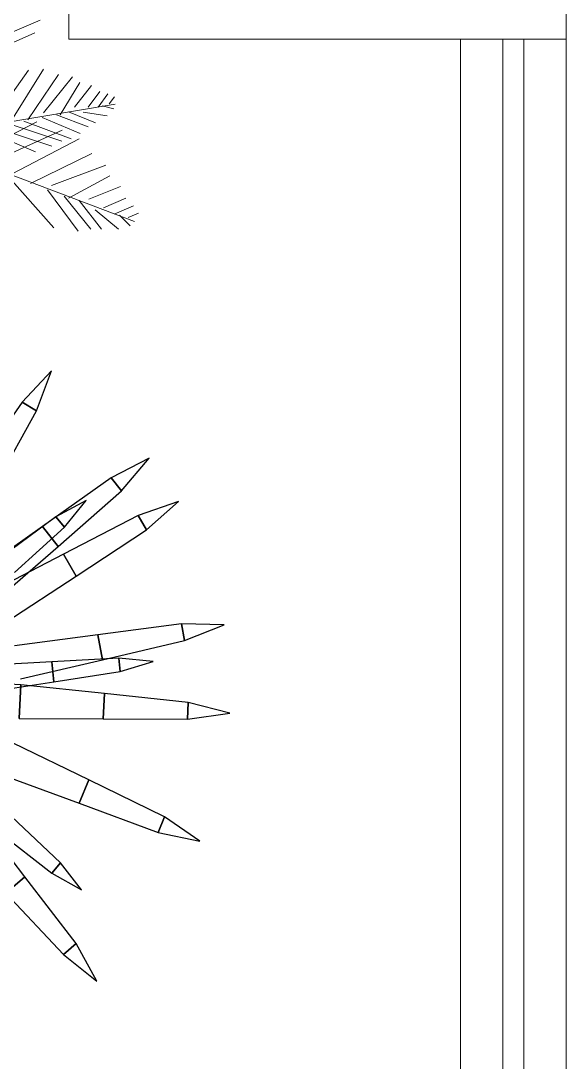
# Model space of a CAD drawing. Header units: inches. Extents: x -250485 to 735580, y -140410 to 288049.
# Drawn here: x 49194.98 to 49220.75, y 21773.6 to 21822.76 of the extents above; entities that cross this region are included whole.
import ezdxf

# ---------------------------------------------------------------- set-up
doc = ezdxf.new("R2010")
doc.units = ezdxf.units.IN
doc.header["$MEASUREMENT"] = 0
doc.layers.get('0').update_dxf_attribs({"lineweight": 0})
doc.layers.add('BOUNDARY', color=7, linetype='Continuous', lineweight=0, true_color=0x999900)
doc.layers.add('IFF-PLANTS', color=3, linetype='Continuous', lineweight=0)
doc.layers.add('workingdim', color=252, linetype='Continuous', lineweight=5)
doc.layers.add('PEJZAJ', color=7, linetype='Continuous')

# ---------------------------------------------------------------- blocks, each defined once
blk = doc.blocks.new('BITKI4')
at = {"color": 3}
for p, q in [((0.2434, 0.3966), (0.2073, 0.3581)), ((0.2249, 0.3472), (0.2434, 0.3966)), ((0.2434, 0.3966), (0.2434, 0.3966)), ((0.2073, 0.3581), (0.1484, 0.2729)), ((0.1748, 0.2566), (0.2249, 0.3472)), ((0.2073, 0.3581), (0.2249, 0.3472)), ((0.2249, 0.3472), (0.2073, 0.3581)), ((0.3639, 0.2889), (0.3168, 0.265)), ((0.3639, 0.2889), (0.3168, 0.265)), ((0.3296, 0.2488), (0.3639, 0.2889)), ((0.3296, 0.2488), (0.3639, 0.2889)), ((0.3639, 0.2889), (0.3639, 0.2889)), ((0.3639, 0.2889), (0.3639, 0.2889)), ((0.3168, 0.265), (0.2324, 0.2051)), ((0.3168, 0.265), (0.2324, 0.2051)), ((0.3296, 0.2488), (0.3168, 0.265)), ((0.3168, 0.265), (0.3296, 0.2488)), ((0.3296, 0.2488), (0.3168, 0.265)), ((0.3168, 0.265), (0.3296, 0.2488)), ((0.2516, 0.1807), (0.3296, 0.2488)), ((0.2516, 0.1807), (0.3296, 0.2488)), ((0.2863, 0.2369), (0.249, 0.2171)), ((0.2595, 0.2043), (0.2863, 0.2369)), ((0.2863, 0.2369), (0.2863, 0.2369)), ((0.3999, 0.2359), (0.3501, 0.2187)), ((0.3605, 0.2009), (0.3999, 0.2359)), ((0.3999, 0.2359), (0.3999, 0.2359)), ((0.3501, 0.2187), (0.2582, 0.171)), ((0.3501, 0.2187), (0.3605, 0.2009)), ((0.3605, 0.2009), (0.3501, 0.2187)), ((0.2324, 0.2051), (0.1479, 0.1452)), ((0.2324, 0.2051), (0.1479, 0.1452)), ((0.249, 0.2171), (0.1824, 0.1678)), ((0.2324, 0.2051), (0.2516, 0.1807)), ((0.2324, 0.2051), (0.2516, 0.1807)), ((0.2516, 0.1807), (0.2324, 0.2051)), ((0.2516, 0.1807), (0.2324, 0.2051)), ((0.249, 0.2171), (0.2595, 0.2043)), ((0.2595, 0.2043), (0.249, 0.2171)), ((0.1981, 0.1486), (0.2595, 0.2043)), ((0.2738, 0.1442), (0.3605, 0.2009)), ((0.1735, 0.1127), (0.2516, 0.1807)), ((0.1735, 0.1127), (0.2516, 0.1807)), ((0.2582, 0.171), (0.1663, 0.1233)), ((0.2738, 0.1442), (0.2582, 0.171)), ((0.2582, 0.171), (0.2738, 0.1442)), ((0.1872, 0.0876), (0.2738, 0.1442)), ((0.4033, 0.0853), (0.3006, 0.0718)), ((0.4033, 0.0853), (0.3006, 0.0718)), ((0.407, 0.0649), (0.4033, 0.0853)), ((0.4561, 0.0843), (0.4033, 0.0853)), ((0.4033, 0.0853), (0.407, 0.0649)), ((0.407, 0.0649), (0.4033, 0.0853)), ((0.4561, 0.0843), (0.4033, 0.0853)), ((0.4033, 0.0853), (0.407, 0.0649)), ((0.407, 0.0649), (0.4561, 0.0843)), ((0.407, 0.0649), (0.4561, 0.0843)), ((0.4561, 0.0843), (0.4561, 0.0843)), ((0.4561, 0.0843), (0.4561, 0.0843)), ((0.3006, 0.0718), (0.198, 0.0584)), ((0.3006, 0.0718), (0.198, 0.0584)), ((0.3006, 0.0718), (0.3062, 0.0413)), ((0.3006, 0.0718), (0.3062, 0.0413)), ((0.3062, 0.0413), (0.3006, 0.0718)), ((0.3062, 0.0413), (0.3006, 0.0718)), ((0.3062, 0.0413), (0.407, 0.0649)), ((0.3062, 0.0413), (0.407, 0.0649)), ((0.2438, 0.0388), (0.1611, 0.0344)), ((0.2054, 0.0177), (0.3062, 0.0413)), ((0.2054, 0.0177), (0.3062, 0.0413)), ((0.3265, 0.0432), (0.2438, 0.0388)), ((0.2438, 0.0388), (0.2463, 0.0141)), ((0.2463, 0.0141), (0.2438, 0.0388)), ((0.3265, 0.0432), (0.3282, 0.0267)), ((0.3282, 0.0267), (0.3265, 0.0432)), ((0.3685, 0.0392), (0.3265, 0.0432)), ((0.3282, 0.0267), (0.3685, 0.0392)), ((0.3685, 0.0392), (0.3685, 0.0392)), ((0.2463, 0.0141), (0.3282, 0.0267)), ((0.2058, 0.0104), (0.1026, 0.016)), ((0.1645, 0.0015), (0.2463, 0.0141)), ((0.2036, -0.0309), (0.2058, 0.0104)), ((0.2058, 0.0104), (0.2036, -0.0309)), ((0.3088, -0.0003), (0.2058, 0.0104)), ((0.3071, -0.0313), (0.3088, -0.0003)), ((0.3088, -0.0003), (0.3071, -0.0313)), ((0.4118, -0.0111), (0.3088, -0.0003)), ((0.4118, -0.0111), (0.4107, -0.0318)), ((0.4107, -0.0318), (0.4118, -0.0111)), ((0.4629, -0.0242), (0.4118, -0.0111)), ((0.4107, -0.0318), (0.4629, -0.0242)), ((0.4629, -0.0242), (0.4629, -0.0242)), ((0.2036, -0.0309), (0.3071, -0.0313)), ((0.3071, -0.0313), (0.4107, -0.0318)), ((0.2896, -0.1065), (0.1965, -0.0612)), ((0.2896, -0.1065), (0.1965, -0.0612)), ((0.1803, -0.0992), (0.2775, -0.135)), ((0.1803, -0.0992), (0.2775, -0.135)), ((0.2896, -0.1065), (0.2775, -0.135)), ((0.2896, -0.1065), (0.2775, -0.135)), ((0.2775, -0.135), (0.2896, -0.1065)), ((0.2775, -0.135), (0.2896, -0.1065)), ((0.3827, -0.1519), (0.2896, -0.1065)), ((0.3827, -0.1519), (0.2896, -0.1065)), ((0.2775, -0.135), (0.3746, -0.1709)), ((0.2775, -0.135), (0.3746, -0.1709)), ((0.2108, -0.2255), (0.1478, -0.1433)), ((0.2546, -0.2084), (0.1945, -0.1513)), ((0.3746, -0.1709), (0.3827, -0.1519)), ((0.3827, -0.1519), (0.3746, -0.1709)), ((0.3746, -0.1709), (0.3827, -0.1519)), ((0.3827, -0.1519), (0.3746, -0.1709)), ((0.4262, -0.1817), (0.3827, -0.1519)), ((0.4262, -0.1817), (0.3827, -0.1519)), ((0.1783, -0.1702), (0.2438, -0.221)), ((0.3746, -0.1709), (0.4262, -0.1817)), ((0.3746, -0.1709), (0.4262, -0.1817)), ((0.4262, -0.1817), (0.4262, -0.1817)), ((0.4262, -0.1817), (0.4262, -0.1817)), ((0.2546, -0.2084), (0.2438, -0.221)), ((0.2438, -0.221), (0.2546, -0.2084)), ((0.2806, -0.2416), (0.2546, -0.2084)), ((0.1872, -0.2455), (0.2108, -0.2255)), ((0.2108, -0.2255), (0.1872, -0.2455)), ((0.2738, -0.3076), (0.2108, -0.2255)), ((0.2438, -0.221), (0.2806, -0.2416)), ((0.2806, -0.2416), (0.2806, -0.2416)), ((0.1872, -0.2455), (0.2581, -0.321)), ((0.2738, -0.3076), (0.2581, -0.321)), ((0.2581, -0.321), (0.2738, -0.3076)), ((0.2994, -0.3537), (0.2738, -0.3076)), ((0.2581, -0.321), (0.2994, -0.3537)), ((0.2994, -0.3537), (0.2994, -0.3537))]:
    blk.add_line(p, q, dxfattribs=at)
blk = doc.blocks.new('PALM')
at = {"layer": 'IFF-PLANTS', "linetype": 'ByBlock'}
for p, q in [((-109.5, -153.8), (109.3, 332.8)), ((66.9, 254.4), (73.4, 319.7)), ((96.3, 300.1), (96.3, 332.8)), ((106.1, 316.5), (128.9, 326.3)), ((89.7, 290.3), (132.2, 306.7)), ((40.7, 185.8), (30.9, 277.3)), ((57.1, 215.2), (47.3, 293.6)), ((83.2, 264.2), (132.2, 283.8)), ((24.4, 149.9), (8.1, 260.9)), ((73.4, 228.3), (142, 257.7)), ((-14.8, 65), (-24.6, 218.5)), ((44, 195.6), (142, 225)), ((37.5, 149.9), (151.8, 202.2)), ((8.1, 114), (148.6, 163)), ((-87.3, -125.4), (259.9, 122.9)), ((-5, 71.5), (151.8, 120.5)), ((127.6, 30.7), (161, 114)), ((153.3, 48.9), (183.4, 116.1)), ((176.4, 62.7), (201.2, 120.8)), ((199, 85.8), (229.8, 128.3)), ((237.7, 105.6), (250.9, 128.2)), ((66.3, -12.2), (121.3, 97.8)), ((93.3, 8.3), (139.5, 108.4)), ((229.3, 101.5), (265.2, 95.6)), ((251.1, 112.9), (270.8, 110.5)), ((-34.4, 16), (138.8, 81.3)), ((10.4, -61.4), (64.7, 73.3)), ((36.9, -31.4), (98.5, 89.9)), ((214.2, 86), (256, 79.8)), ((159.5, 54.4), (239.1, 35.3)), ((193, 65.1), (252.3, 57.8)), ((-40.9, -19.9), (112.6, 29.1)), ((136.6, 25.4), (236.7, 15.5)), ((101.8, 12.4), (218.6, -10.3)), ((75.7, -11.7), (203.8, -40.9)), ((33, -38.2), (179, -62.8)), ((87.6, -172), (246.1, -110.2)), ((130.9, -178.6), (273.9, -121.8))]:
    blk.add_line(p, q, dxfattribs=at)

msp = doc.modelspace()

# ---------------------------------------------------------------- linework, layer by layer
at = {"layer": 'BOUNDARY', "color": 7}
for p, q in [((49215.752, 21116.904), (49215.752, 21821.904)), ((49217.752, 21116.904), (49217.752, 21821.904)), ((49218.752, 21116.904), (49218.752, 21821.904)), ((49220.752, 21116.904), (49220.752, 21821.904))]:
    msp.add_line(p, q, dxfattribs=at)
at = {"layer": 'workingdim', "color": 7, "ltscale": 30}
msp.add_lwpolyline([(49197.252, 21845.404), (49220.752, 21845.404), (49220.752, 21821.904), (49197.252, 21821.904)], close=True, dxfattribs=at)

# ---------------------------------------------------------------- block references
at = {"layer": 'IFF-PLANTS', "color": 7, "xscale": -0.0217247684024156, "yscale": 0.0217247683904134, "zscale": 0.0217247683944911, "rotation": 225}
msp.add_blockref('PALM', (49193.557, 21816.717), dxfattribs=at)
at = {"layer": 'PEJZAJ', "color": 7, "xscale": 38.40000000002329, "yscale": 38.39999999999418, "zscale": 38.40000000000001}
msp.add_blockref('BITKI4', (49187.08, 21791.016), dxfattribs=at)

doc.saveas('drawing.dxf')
